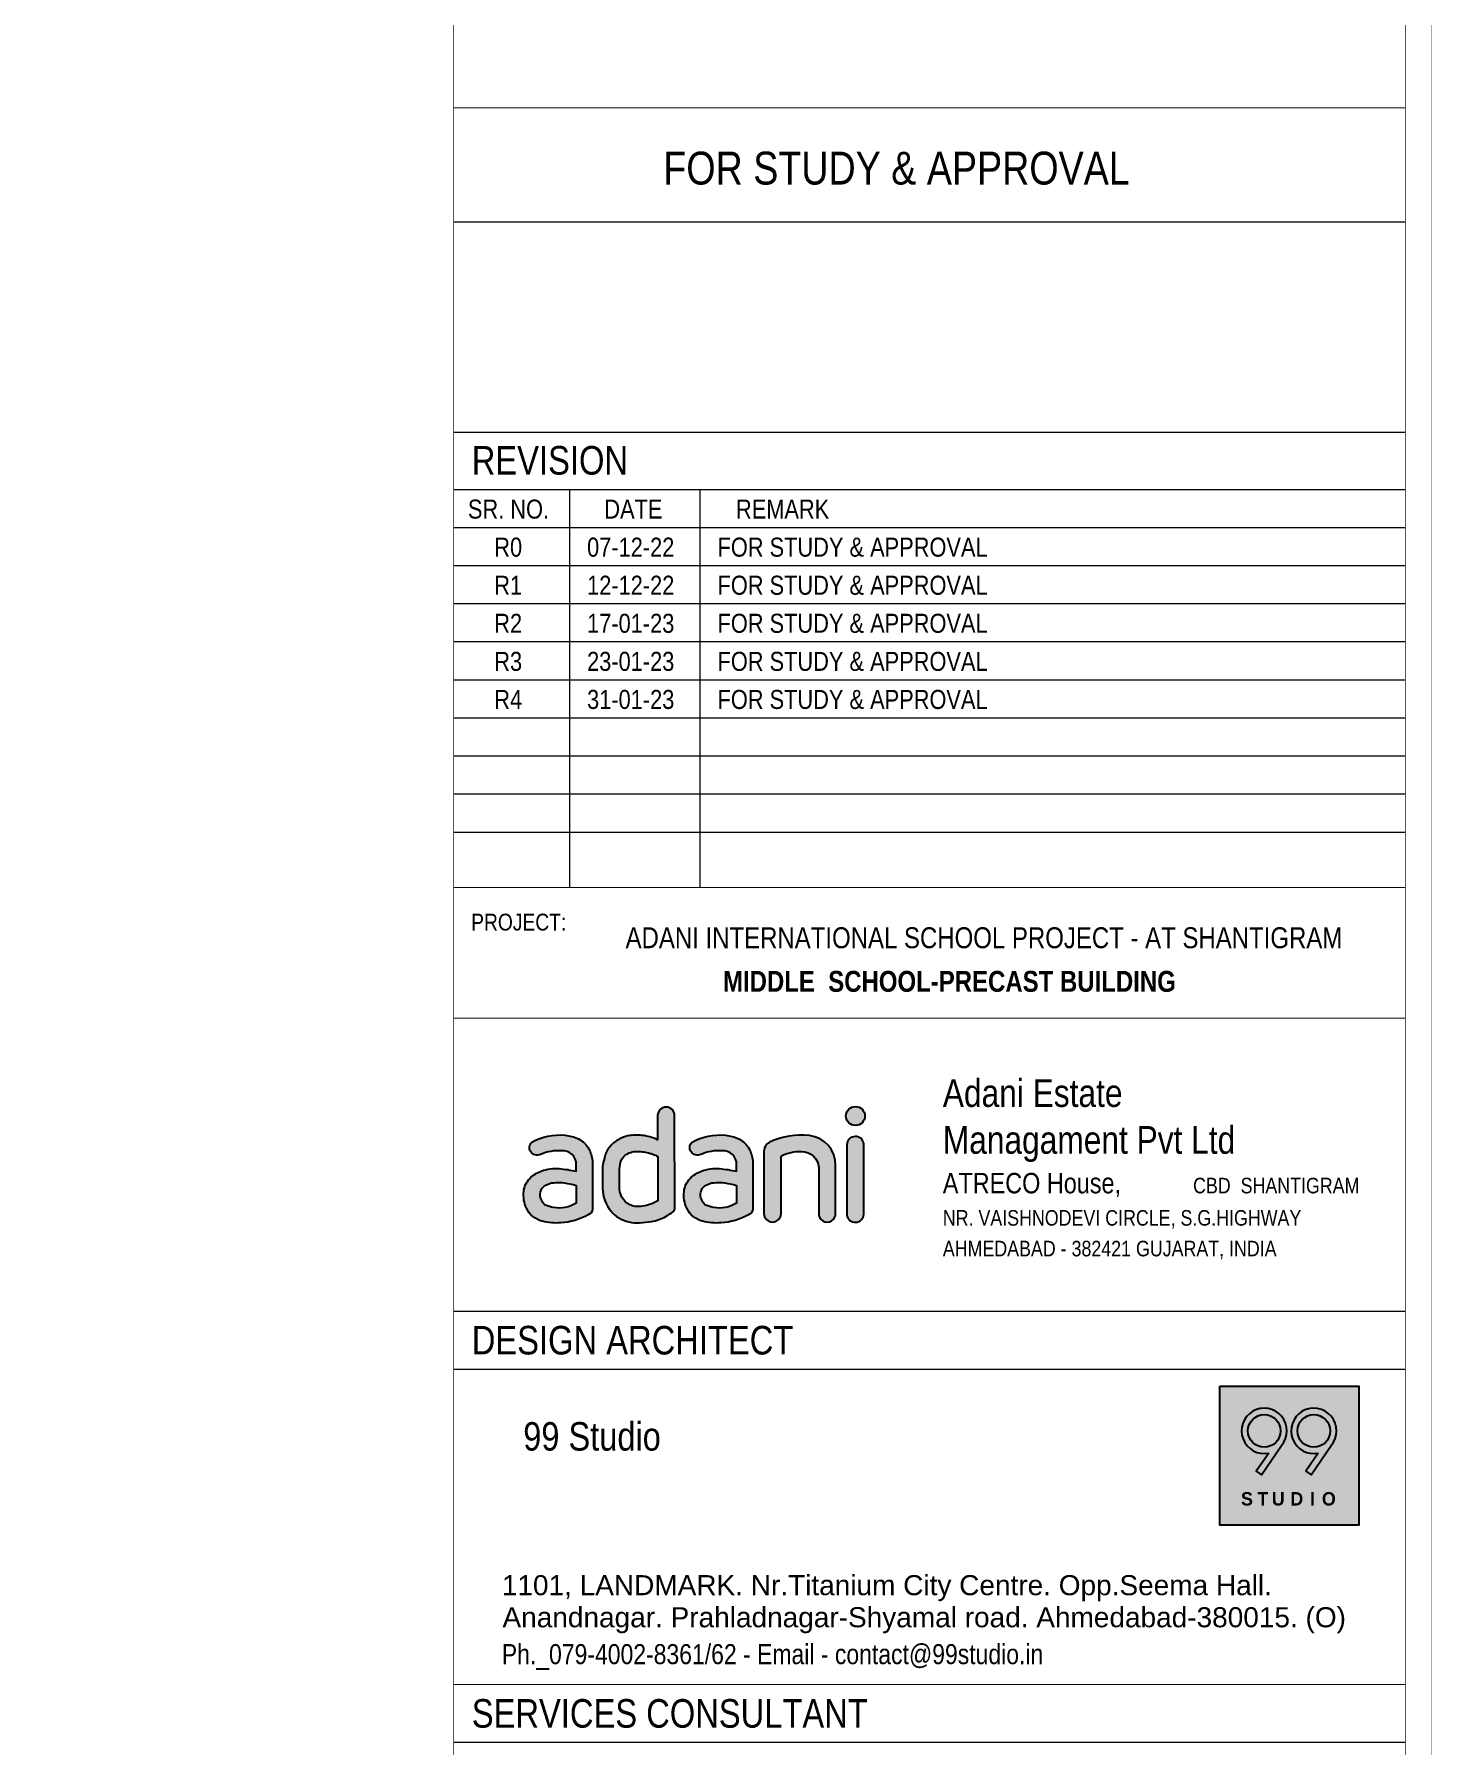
# Model space of a CAD drawing. Header units: millimetres. Extents: x 1112055 to 3390982, y -148532 to 766891.
# Drawn here: x 3062056 to 3082005, y 325783 to 350208 of the extents above; entities that cross this region are included whole.
import ezdxf
from ezdxf.enums import TextEntityAlignment as Align

# ---------------------------------------------------------------- set-up
doc = ezdxf.new("R2010")
doc.units = ezdxf.units.MM
for name, color, linetype, lineweight in [('B TITLE BLOCK', 250, 'Continuous', 0), ('P_TITLE BLOCK TEXT', 7, 'Continuous', 9), ('TB IL', 7, 'Continuous', 9), ('tb text', 7, 'Continuous', 13)]:
    doc.layers.add(name, color=color, linetype=linetype, lineweight=lineweight)
for name, color, linetype in [('FORMAT TEXT', 7, 'Continuous'), ('Logo Color', 251, 'Continuous'), ('Logo Font', 255, 'Continuous'), ('Logo Line', 251, 'Continuous')]:
    doc.layers.add(name, color=color, linetype=linetype)
doc.styles.add('A', font='GOTHICB.TTF')
doc.styles.add('SWINC', font='swissc.ttf')

# ---------------------------------------------------------------- blocks, each defined once
blk = doc.blocks.new('A$C448A1362')
h = blk.add_hatch(color=144)
h.set_gradient(color1=(0, 128, 167), color2=(196, 60, 91), rotation=5, tint=1)
edge = h.paths.add_edge_path()
edge.add_arc((14.81933344435538, -0.6985207138125133), 0.7431945778757773, 0, 360)
edge = h.paths.add_edge_path()
edge.add_line((14.15277161007043, -2.943220954840626), (14.15074250250791, -8.452755263949484))
edge.add_arc((14.81271016430946, -8.345192536199875), 0.6706496295921845, 189.2292944955668, 356.1382558233712)
edge.add_line((15.48183706351529, -8.390360206402192), (15.48183706351529, -2.906189741824846))
edge.add_arc((14.81858030050353, -2.970500210281671), 0.6663672936405483, 5.538180628108128, 177.6538117834876)
edge = h.paths.add_edge_path()
edge.add_line((7.658612856253058, -3.439845030765127), (7.658612856253058, -8.334052471542009))
edge.add_arc((8.327457436545956, -8.32652838341778), 0.668886899624382, 180.6445149192386, 359.3554850807614)
edge.add_line((8.996302016838627, -8.334052471542464), (8.996302016838627, -3.840593774361196))
edge.add_arc((10.43994891255898, -6.488699477092041), 3.016053741622978, 86.78809535472402, 118.5975448000749, ccw=False)
edge.add_arc((10.61373491564996, -4.807273183709412), 1.329898324167716, 3.2061460087869023, 90.20678352166891, ccw=False)
edge.add_line((11.94155164382369, -4.732893824975463), (11.94155164382369, -8.320863272386077))
edge.add_arc((12.60398342205281, -8.339524168990692), 0.6626945675571669, 178.3863879075979, 362.4913548570173)
edge.add_line((13.26605160525287, -8.310717734573473), (13.26605160525287, -4.586290803584006))
edge.add_arc((10.97818174704571, -4.509470264667243), 2.28915920881283, 358.0768837756475, 443.9565772997473)
edge.add_arc((10.59401221925009, -8.138142946765356), 5.938111340575273, 83.95657729974697, 114.9107743569737)
edge.add_arc((8.408866964090748, -3.432967517766201), 0.7502856299517944, 114.9107743569736, 180.5252106281581)
edge = h.paths.add_edge_path(flags=16)
edge.add_line((5.507758839991311, -6.128919827983509), (5.507758839991311, -7.509220247381791))
edge.add_arc((4.146227910375046, -5.350103415743206), 2.552557925878734, 260.598114554046, 302.23537625721383, ccw=False)
edge.add_arc((4.087928553207348, -5.702189379883976), 2.195677916363923, 243.4590382901451, 260.5981145540465, ccw=False)
edge.add_arc((3.365096810479827, -7.149373683017757), 0.5780165996690875, 209.8633087811852, 243.4590382901451, ccw=False)
edge.add_arc((4.137351262187394, -6.705965495283408), 1.468515201089699, 195.2092911337714, 209.8633087811827, ccw=False)
edge.add_arc((3.574157333157927, -6.859079973122107), 0.8848788031333445, 166.7985330258342, 195.2092911337714, ccw=False)
edge.add_arc((3.587606153449087, -6.862234728725753), 0.8986926820288219, 147.3576210444231, 166.798533025833, ccw=False)
edge.add_arc((3.389644337597701, -6.73542645901648), 0.6635986204241061, 120.63220694506651, 147.3576210444251, ccw=False)
edge.add_arc((4.530526850433716, -8.662080861807453), 2.902707839709622, 112.49789540908989, 120.632206945066, ccw=False)
edge.add_arc((3.650891727382941, -6.538233166334294), 0.6039066340219512, 97.65291712801451, 112.49789540909, ccw=False)
edge.add_arc((4.113118942007532, -9.978226818855319), 4.074815783988947, 87.68643739568421, 97.65291712801928, ccw=False)
edge.add_arc((4.113118942007304, -9.978226818858502), 4.074815783992284, 79.75290279672708, 87.68643739568432, ccw=False)
edge.add_arc((3.750854027135574, -11.98215784152194), 6.111228171535338, 73.29237366723208, 79.75290279672572, ccw=False)
edge = h.paths.add_edge_path()
edge.add_line((6.790154819498412, -4.403163846067628), (6.789647542607781, -8.021569906915602))
edge.add_arc((6.267806578629234, -7.927663462294049), 0.530222983307471, 290.01279134982053, 349.79867748199996, ccw=False)
edge.add_arc((3.985686338293817, -4.071748072450418), 5.002758515494103, 273.6188457994145, 299.5013455248223, ccw=False)
edge.add_arc((4.003606063649386, -4.355086746707229), 4.718853741165793, 255.66704751986748, 273.6188457994148, ccw=False)
edge.add_arc((3.293400358615145, -7.134654667361929), 1.849988117091353, 205.0891047683781, 255.66704751986708, ccw=False)
edge.add_arc((3.859586546516539, -6.869564954474072), 2.475159577771575, 173.9289781433874, 205.0891047683788, ccw=False)
edge.add_arc((3.123595983136966, -6.791286721989991), 1.735017975735576, 136.2598033714836, 173.9289781433874, ccw=False)
edge.add_arc((3.557998223588356, -7.206993982662198), 2.336281506215076, 109.5799741139754, 136.2598033714825, ccw=False)
edge.add_arc((3.91599006055776, -8.213464895504103), 3.404523919590422, 85.56592316711209, 109.5799741139746, ccw=False)
edge.add_arc((3.508382811704678, -13.46992161850562), 8.67676072668705, 76.65013801281992, 85.56592316711192, ccw=False)
edge.add_line((5.511817055116353, -5.027621698430494), (5.511817055116353, -4.501575562849439))
edge.add_arc((4.472484140997949, -4.465110926590796), 1.039972391973434, 357.9906215679799, 455.6588950534437)
edge.add_arc((4.086198299446323, -6.903609543656557), 3.484972647131051, 85.32993988743719, 113.1845555418632)
edge.add_arc((2.444315375492806, -3.165488927077377), 0.5988448662169389, 133.8620426340904, 296.78541516636506, ccw=False)
edge.add_arc((4.224328531941637, -6.831218957114515), 4.648377712036712, 84.78407122185848, 118.17724551367121, ccw=False)
edge.add_arc((4.305412553357883, -5.453939858085732), 3.269732674621548, 65.0770173786932, 84.00498154086301, ccw=False)
edge.add_arc((5.011671825826625, -3.985957337240734), 1.640984457002071, 25.615854055559396, 65.8410484831349, ccw=False)
edge.add_arc((4.440738750321316, -4.424729147798871), 2.350214712372408, 6.139679798615873, 29.24615656970508, ccw=False)
edge.add_line((6.777472897232656, -4.173367414613267), (6.790154819498412, -4.403163846067628))
edge = h.paths.add_edge_path()
edge.add_line((-0.6647863651678563, -0.6543876243279101), (-0.6647863651678563, -2.554646856619684))
edge.add_arc((-2.400736746012171, -6.432294233545463), 4.248490661933166, 65.88282809930101, 83.13487306898243)
edge.add_arc((-2.306256045762893, -5.647543298269056), 3.458072650285579, 83.13487306898298, 101.7924313308425)
edge.add_arc((-2.511163092840661, -4.666060909044745), 2.455428855959866, 101.7924313308415, 118.2655509453169)
edge.add_arc((-2.511163092840889, -4.66606090904429), 2.455428855959293, 118.2655509453176, 138.2614549608422)
edge.add_arc((-2.762000777547655, -4.442269798546704), 2.119271147127837, 138.261454960843, 163.1198987464418)
edge.add_arc((1.435355871833508, -5.715932123283665), 6.505615702627138, 163.1198987464423, 169.3828484008401)
edge.add_arc((-3.19076537750334, -4.848743643640091), 1.798916894248737, 169.3828484008401, 182.2402990978122)
edge.add_line((-4.988307303988677, -4.919064443836078), (-4.988307303988677, -6.369876351031735))
edge.add_arc((-2.069278757865959, -6.282007161035608), 2.9203507747582, 181.7242085214847, 219.8409375234252)
edge.add_arc((-2.492418944295423, -6.635066779090948), 2.369262114674396, 219.8409375234248, 238.8760015993548)
edge.add_arc((-2.291705121782343, -6.30265454861069), 2.757571179106963, 238.8760015993553, 256.8052270138245)
edge.add_arc((-2.291705121782343, -6.30265454861069), 2.757571179106969, 256.8052270138248, 274.3139534058478)
edge.add_arc((-3.081769659276461, 4.170752759902143), 13.2607355891034, 274.3139534058478, 278.35095906789)
edge.add_arc((-1.635209111257609, -5.683693761481891), 3.30068269457009, 278.3509590678898, 299.1663416277946)
edge.add_arc((-2.948734989847708, -3.330170478050832), 5.995941880507485, 299.166341627795, 305.5628000104232)
edge.add_arc((0.2806405914250263, -7.913759985370007), 0.3910279286526687, 311.2521827326039, 366.890062656182)
edge.add_line((0.6688445802926708, -7.866850455274061), (0.6647863651676289, -0.6543876243279101))
edge.add_arc((-2.273736754432321e-13, -0.6648689873070452), 0.6648689873071513, 0.9032798203518209, 179.0967201796482)
edge = h.paths.add_edge_path(flags=16)
edge.add_line((-0.6566699349179999, -3.865957618892708), (-0.6566699349179999, -7.331673335662117))
edge.add_arc((-2.177874036258572, -4.976513678812125), 2.803718767492351, 273.8152628129169, 302.8585285343123, ccw=False)
edge.add_arc((-2.222214389678811, -6.391559054528216), 1.40160951483312, 207.7678228712067, 279.4820398668521, ccw=False)
edge.add_arc((-1.983284873086404, -6.265757242648078), 1.671634346601225, 177.0124350050554, 207.7678228712068, ccw=False)
edge.add_line((-3.652647250965629, -6.178632963264818), (-3.652647250965629, -4.830798264866871))
edge.add_arc((-1.238173986717811, -5.021393273126478), 2.42198422805385, 159.7603310861371, 175.4865139123886, ccw=False)
edge.add_arc((-2.68210193758614, -4.488995900572945), 0.8830316980514378, 128.3998146419164, 159.7603310861371, ccw=False)
edge.add_arc((-2.214624559589311, -5.078809482746465), 1.635637279119564, 114.37650926095529, 128.3998146419147, ccw=False)
edge.add_arc((-2.394140627233583, -4.682636839643919), 1.200690406863742, 90.11877477638052, 114.3765092609566, ccw=False)
edge.add_arc((-2.371279833046856, -15.71044246335828), 12.22851972592457, 87.66288555333898, 90.11877477638222, ccw=False)
edge.add_arc((-1.946071046559382, -5.291973032022042), 1.801376886018847, 71.99206667147678, 87.66288555333881, ccw=False)
edge.add_arc((-6.364710685310456, -19.83489248203136), 17.00044722771216, 71.72441422244219, 72.98208476505982, ccw=False)
edge.add_arc((-1.948515104208809, -6.169105727444958), 2.640711107135314, 60.711755299823324, 69.72818362236211, ccw=False)
edge = h.paths.add_edge_path(flags=16)
edge.add_line((-7.044807818593881, -6.128919827983509), (-7.044807818593881, -7.509220247381791))
edge.add_arc((-8.406338748210146, -5.350103415743206), 2.552557925878734, 260.598114554046, 302.23537625721383, ccw=False)
edge.add_arc((-8.464638105377844, -5.702189379883976), 2.195677916363924, 243.4590382901451, 260.5981145540465, ccw=False)
edge.add_arc((-9.187469848105366, -7.149373683017757), 0.5780165996690874, 209.8633087811852, 243.4590382901451, ccw=False)
edge.add_arc((-8.41521539639757, -6.705965495283408), 1.468515201089699, 195.2092911337714, 209.8633087811827, ccw=False)
edge.add_arc((-8.978409325427265, -6.859079973122107), 0.8848788031333437, 166.7985330258342, 195.2092911337714, ccw=False)
edge.add_arc((-8.964960505136105, -6.862234728725753), 0.8986926820288219, 147.3576210444231, 166.798533025833, ccw=False)
edge.add_arc((-9.162922320987263, -6.73542645901648), 0.6635986204241063, 120.63220694506651, 147.3576210444251, ccw=False)
edge.add_arc((-8.022039808151249, -8.662080861807453), 2.902707839709622, 112.49789540908989, 120.632206945066, ccw=False)
edge.add_arc((-8.901674931202251, -6.538233166334294), 0.6039066340219509, 97.65291712801428, 112.49789540908989, ccw=False)
edge.add_arc((-8.43944771657766, -9.978226818855319), 4.074815783988947, 87.68643739568421, 97.65291712801928, ccw=False)
edge.add_arc((-8.439447716577888, -9.978226818858502), 4.074815783992284, 79.75290279672708, 87.68643739568432, ccw=False)
edge.add_arc((-8.801712631449618, -11.98215784152194), 6.111228171535338, 73.29237366723208, 79.75290279672572, ccw=False)
edge = h.paths.add_edge_path()
edge.add_line((-5.762411839086781, -4.403163846067628), (-5.762919115977411, -8.021569906915602))
edge.add_arc((-6.284760079955959, -7.927663462294049), 0.5302229833074719, 290.01279134982065, 349.798677482, ccw=False)
edge.add_arc((-8.566880320291148, -4.071748072450418), 5.002758515494103, 273.6188457994145, 299.5013455248223, ccw=False)
edge.add_arc((-8.548960594935807, -4.355086746707229), 4.718853741165793, 255.66704751986748, 273.6188457994148, ccw=False)
edge.add_arc((-9.259166299970047, -7.134654667361929), 1.849988117091353, 205.0891047683781, 255.66704751986708, ccw=False)
edge.add_arc((-8.692980112068653, -6.869564954474072), 2.475159577771575, 173.9289781433874, 205.0891047683788, ccw=False)
edge.add_arc((-9.428970675448227, -6.791286721989991), 1.735017975735576, 136.2598033714836, 173.9289781433874, ccw=False)
edge.add_arc((-8.994568434996836, -7.206993982662198), 2.336281506215077, 109.5799741139754, 136.2598033714825, ccw=False)
edge.add_arc((-8.636576598027432, -8.213464895504103), 3.404523919590422, 85.56592316711209, 109.5799741139746, ccw=False)
edge.add_arc((-9.044183846880514, -13.46992161850562), 8.67676072668705, 76.65013801281992, 85.56592316711192, ccw=False)
edge.add_line((-7.040749603468839, -5.027621698430494), (-7.040749603468839, -4.501575562849439))
edge.add_arc((-8.080082517587016, -4.465110926590796), 1.039972391973435, 357.9906215679799, 455.6588950534437)
edge.add_arc((-8.466368359138869, -6.903609543656557), 3.484972647131051, 85.32993988743719, 113.1845555418632)
edge.add_arc((-10.10825128309239, -3.165488927077377), 0.5988448662169391, 133.8620426340904, 296.7854151663651, ccw=False)
edge.add_arc((-8.328238126643555, -6.831218957114515), 4.648377712036713, 84.78407122185848, 118.17724551367121, ccw=False)
edge.add_arc((-8.24715410522731, -5.453939858085732), 3.269732674621548, 65.0770173786932, 84.00498154086301, ccw=False)
edge.add_arc((-7.540894832758568, -3.985957337240734), 1.640984457002071, 25.615854055559396, 65.8410484831349, ccw=False)
edge.add_arc((-8.111827908263876, -4.424729147798871), 2.350214712372407, 6.139679798615873, 29.24615656970508, ccw=False)
edge.add_line((-5.775093761352537, -4.173367414613267), (-5.762411839086781, -4.403163846067628))
at = {"layer": 'Defpoints'}
for points in [[(-0.6647863651678563, -0.6543876243279101), (-0.6647863651678563, -2.554646856619684, 0.07541875449206863), (-1.892903717377976, -2.214264063008386, 0.08158927728195095), (-3.012971091884083, -2.262455367618031, 0.07200158244177832), (-3.673952880372099, -2.503411890666257, 0.08747065465243846), (-4.343380748454138, -3.031402128400487, 0.1088927901249689), (-4.789962039753391, -3.826897298314407, 0.02733407760724219), (-4.95888524433235, -4.517301146458749, 0.05616014285171117), (-4.988307303988677, -4.919064443836078), (-4.988307303988677, -6.369876351031735, 0.1678662430565968), (-4.311599931891351, -8.152954621588151, 0.08324764646749883), (-3.717071416075441, -8.663275173559896, 0.07839098920922768), (-2.921153974680465, -8.987425106671026, 0.07654520455502953), (-2.084276282893143, -9.052413098854458, 0.01761658224182823), (-1.155830395295652, -8.949379339873985, 0.09107480465804352), (-0.02663203675820114, -8.565878010559345, 0.02791706392525837), (0.5384744194011546, -8.207740525776217, 0.2476503926846541), (0.6688445802926708, -7.866850455274061), (0.6647863651676289, -0.6543876243279101, 0.9843577705796193), (-0.6647863651678563, -0.6543876243279101, -0.9843577705796193)], [(7.658612856253058, -3.439845030765127), (7.658612856253058, -8.334052471542464, 0.9888138903809678), (8.996302016838627, -8.334052471542464), (8.996302016838627, -3.840593774361196, -0.1396930776755655), (10.60893525214442, -3.477383520671765, -0.3989627704076013), (11.94155164382369, -4.732893824975463), (11.94155164382369, -8.320863272386077, 1.036479897949533), (13.26605160525287, -8.310717734573473), (13.26605160525287, -4.586290803584006, 0.3933042129500563), (11.21918935156964, -2.233033307961932, 0.1358904779811795), (8.092841874630494, -2.752484843964567, 0.2943844530381903), (7.658612856253058, -3.439845030765127, 4.248669503008863)], [(14.15277161007043, -2.943220954840626), (14.15074250250791, -8.452755263949484, 0.891820705005876), (15.48183706351529, -8.390360206402192), (15.48183706351529, -2.906189741824846, 0.933458803029733), (14.15277161007043, -2.943220954840626, 1.924318933905837)], [(-0.6566699349179999, -3.865957618892708), (-0.6566699349179999, -7.331673335661662, -0.1274079101730488), (-1.99131543415956, -7.77401878428941, -0.3235416448118485), (-3.462418416980199, -7.044554615566767, -0.1350070942812793), (-3.652647250965629, -6.178632963264818), (-3.652647250965629, -4.830798264866871, -0.06872631680704114), (-3.510609721589844, -4.183512952425872, -0.1376965565907644), (-3.230592877963318, -3.79696796176745, -0.06126469009804751), (-2.889702807461617, -3.588984436609962, -0.10624137210056), (-2.396629669771301, -3.48194901268721, -0.01071624843410108), (-1.872612641752767, -3.492094550499814, -0.06848360903983725), (-1.389177764984424, -3.578838898797358, -0.005487678053938331), (-1.033576664654447, -3.691961645407218, -0.03936189994623337), (-0.6566699349179999, -3.865957618892708, 1.356783517631229)], [(-7.044807818593881, -6.128919827983509), (-7.044807818593881, -7.509220247381791, -0.1837024111024695), (-8.82332059713508, -7.86837228594618, -0.07492305019557059), (-9.445749341935425, -7.666476083476255, -0.1476481128128201), (-9.688734972545944, -7.437186928912297, -0.06402749356167123), (-9.83229433259362, -7.091224089504294, -0.1246042540064638), (-9.839903485953073, -6.656995071127085, -0.08503102905075369), (-9.72170797043691, -6.377485504390961, -0.1171430805373001), (-9.501042523013666, -6.164429210327171, -0.03550754085689274), (-9.132759500417933, -5.980287699029532, -0.06486417715555219), (-8.982098263901435, -5.939705547779113, -0.04351440527225555), (-8.274954278366295, -5.906732549888375, -0.03463040874682313), (-7.714563698912571, -5.96840552179242, -0.02819684536750116), (-7.044807818593881, -6.128919827983509, 0.4870208130656629)], [(5.507758839991311, -6.128919827983509), (5.507758839991311, -7.509220247381791, -0.1837024111024695), (3.729246061450112, -7.86837228594618, -0.07492305019557059), (3.106817316649767, -7.666476083476255, -0.1476481128128201), (2.86383168603902, -7.437186928912297, -0.06402749356167123), (2.720272325991345, -7.091224089504294, -0.1246042540064638), (2.712663172632119, -6.656995071127085, -0.08503102905075369), (2.830858688148282, -6.377485504390961, -0.1171430805373001), (3.051524135571299, -6.164429210327171, -0.03550754085689274), (3.419807158167259, -5.980287699029532, -0.06486417715555219), (3.57046839468353, -5.939705547779113, -0.04351440527225555), (4.277612380218898, -5.906732549888375, -0.03463040874682313), (4.838002959672622, -5.96840552179242, -0.02819684536750116), (5.507758839991311, -6.128919827983509, 0.4870208130656629)]]:
    blk.add_lwpolyline(points, format="xyb", dxfattribs=at)
for points in [[(-5.762411839086781, -4.403163846067628), (-5.762919115977411, -8.021569906915602, -0.2669481187597852), (-6.103301909588708, -8.425869588745854, -0.1134162915094906), (-8.2511122645069, -9.064531194046367, -0.07849008793115403), (-9.717142478421238, -8.927059156686255, -0.2243418394939228), (-10.9346070159279, -7.919099975008749, -0.1368057198153948), (-11.15425790956988, -6.607789212736179, -0.1658590459996468), (-10.68249040128603, -5.591713600808589, -0.1169414544130342), (-9.777508428406009, -5.005808792133166, -0.1051662217590635), (-8.373365995148106, -4.819130896382148, -0.03892208847284846), (-7.040749603468839, -5.027621698430494), (-7.040749603468839, -4.501575562849439, 0.4539793650940807), (-8.182629884272046, -3.43020676984338, 0.1221406884645016), (-9.838381655281182, -3.700078075657302, -0.8610727055752213), (-10.52320545762882, -2.733715599011475, -0.1467451494329428), (-7.905656701989301, -2.20208941763326, -0.08277711465856903), (-6.869290014436729, -2.488700860838208, -0.1773403027500228), (-6.061197927666626, -3.276501871983101, -0.1011640304320547), (-5.775093761352537, -4.173367414613267)], [(6.790154819498412, -4.403163846067628), (6.789647542607781, -8.021569906915602, -0.2669481187597852), (6.449264748996484, -8.425869588745854, -0.1134162915094906), (4.301454394078291, -9.064531194046367, -0.07849008793115403), (2.835424180163955, -8.927059156686255, -0.2243418394939228), (1.617959642657297, -7.919099975008749, -0.1368057198153948), (1.398308749015314, -6.607789212736179, -0.1658590459996468), (1.870076257299161, -5.591713600808589, -0.1169414544130342), (2.775058230179184, -5.005808792133166, -0.1051662217590635), (4.179200663437086, -4.819130896382148, -0.03892208847284846), (5.511817055116353, -5.027621698430494), (5.511817055116353, -4.501575562849439, 0.4539793650940807), (4.369936774313146, -3.43020676984338, 0.1221406884645016), (2.71418500330401, -3.700078075657302, -0.8610727055752213), (2.029361200956373, -2.733715599011475, -0.1467451494329428), (4.646909956595891, -2.20208941763326, -0.08277711465856903), (5.683276644148464, -2.488700860838208, -0.1773403027500228), (6.491368730918566, -3.276501871983101, -0.1011640304320547), (6.777472897232656, -4.173367414613267)]]:
    blk.add_lwpolyline(points, format="xyb", close=True, dxfattribs=at)
blk.add_circle((14.81933344435538, -0.6985207138125133), 0.7431945778757773, dxfattribs=at)
blk = doc.blocks.new('Z$W@#6E2766C7')
at = {"layer": 'Logo Font', "style": 'A'}
for s, p in [('S', (0.477201075365187, 0.4427458525618988)), ('T', (0.8451072909420388, 0.4427458525618988)), ('U', (1.170529324572427, 0.4427458525618988)), ('D', (1.588321054015565, 0.4427458525618988)), ('I', (2.031184820887617, 0.4427458525618988)), ('O', (2.298338986166228, 0.4427458525618988))]:
    blk.add_text(s, height=0.30118144, dxfattribs=at).set_placement(p)
blk = doc.blocks.new('A$C9f46f36f')
at = {"layer": 'Logo Color'}
h = blk.add_hatch(color=22, dxfattribs=at)
edge = h.paths.add_edge_path(flags=0)
edge.add_arc((-2651.583773184335, -1156.24687560508), 307.1893068638838, 180, 360, ccw=False)
edge.add_arc((-2651.583773184335, -1156.24687560508), 307.1893068638838, 0, 180, ccw=False)
edge = h.paths.add_edge_path(flags=16)
edge.add_line((-2568.222982186591, -1574.687979126815), (-2800.432897544233, -1914.725855800236))
edge.add_line((-2800.432897541439, -1914.725855799858), (-2701.769266437739, -1982.102683498029))
edge.add_line((-2701.769266444957, -1982.102683492471), (-2326.533018882386, -1432.623404472455))
edge.add_arc((-2651.583773184335, -1156.24687560508), 426.6637769954773, 319.6269312612779, 641.266816491063)
edge = h.paths.add_edge_path(flags=0)
edge.add_arc((-1719.777309257304, -1156.24687560508), 307.1893068638838, 180, 360, ccw=False)
edge.add_arc((-1719.777309257304, -1156.24687560508), 307.1893068638838, 0, 180, ccw=False)
edge = h.paths.add_edge_path(flags=16)
edge.add_line((-1636.416518274462, -1574.687979126815), (-1868.626433632104, -1914.725855800236))
edge.add_line((-1868.62643362931, -1914.725855799858), (-1769.96280252561, -1982.102683498029))
edge.add_line((-1769.962802517926, -1982.102683492471), (-1394.726554955356, -1432.623404472455))
edge.add_arc((-1719.777309257304, -1156.24687560508), 426.6637769954765, 319.6269312612779, 641.2668164910631)
h.paths.add_polyline_path([(-3486.935391280567, -317.6303075854667), (-876.5585415994283, -317.6303075854667), (-876.5585415994283, -2928.007157264743), (-3486.935391280567, -2928.007157264743)])
at = {"layer": 'Logo Font'}
h = blk.add_hatch(color=256, dxfattribs=at)
edge = h.paths.add_edge_path(flags=16)
edge.add_arc((-2651.583773184335, -1156.246875599492), 307.1893068638814, 180, 360, ccw=False)
edge.add_arc((-2651.583773184335, -1156.246875599492), 307.1893068638814, 0, 180, ccw=False)
edge = h.paths.add_edge_path()
edge.add_line((-2568.222982186591, -1574.687979126815), (-2800.432897544233, -1914.725855800236))
edge.add_line((-2800.432897541439, -1914.725855799858), (-2701.769266437739, -1982.102683498029))
edge.add_line((-2701.769266444957, -1982.102683499921), (-2326.533018882386, -1432.623404479906))
edge.add_arc((-2651.583773184335, -1156.246875599492), 426.6637769954742, 319.6269312612787, 641.2668164910637)
h = blk.add_hatch(color=256, dxfattribs=at)
edge = h.paths.add_edge_path()
edge.add_line((-1636.416518274462, -1574.687979126815), (-1868.626433632337, -1914.725855800236))
edge.add_line((-1868.62643362931, -1914.725855799858), (-1769.96280252561, -1982.102683498029))
edge.add_line((-1769.962802517926, -1982.102683499921), (-1394.726554955356, -1432.623404479906))
edge.add_arc((-1719.777309257304, -1156.246875599492), 426.6637769954735, 319.6269312612787, 641.2668164910638)
edge = h.paths.add_edge_path(flags=16)
edge.add_arc((-1719.777309257304, -1156.246875599492), 307.1893068638814, 180, 360, ccw=False)
edge.add_arc((-1719.777309257304, -1156.246875599492), 307.1893068638814, 0, 180, ccw=False)
for points in [[(-2568.222982186591, -1574.687979126815), (-2800.432897541439, -1914.725855799858), (-2701.769266444957, -1982.102683499921), (-2326.533018845832, -1432.62340447912, 5.918618956459519)], [(-2344.394466344034, -1156.246875599492, -1), (-2958.77308008424, -1156.246875599492, -1)], [(-1636.416518274462, -1574.687979126815), (-1868.62643362931, -1914.725855799858), (-1769.962802517926, -1982.102683499921), (-1394.726554933703, -1432.62340447912, 5.918618956459519)], [(-1412.5880023723, -1156.246875599492, -1), (-2026.966616097605, -1156.246875599492, -1)]]:
    blk.add_lwpolyline(points, format="xyb", close=True, dxfattribs=at)
at = {"layer": 'Logo Line'}
blk.add_lwpolyline([(-3486.935391280567, -317.6303075854667), (-876.5585415994283, -317.6303075854667), (-876.5585415994283, -2928.007157264743), (-3486.935391280567, -2928.007157264743)], close=True, dxfattribs=at)
at = {"layer": 'Logo Font', "xscale": 834.901957593243, "yscale": 834.901957593243, "zscale": 834.901957593243}
blk.add_blockref('Z$W@#6E2766C7', (-3486.935391280567, -2928.007157264743), dxfattribs=at)

msp = doc.modelspace()

# ---------------------------------------------------------------- linework, layer by layer
at = {"layer": 'B TITLE BLOCK', "color": 250, "lineweight": 0}
for p, q in [((3081626.713539361, 347526.92743862), (3068044.370635276, 347526.92743862)), ((3081626.713539361, 344523.0634850848), (3068044.370635276, 344523.0634850848)), ((3081626.713539361, 343708.1229108407), (3068044.370635276, 343708.1229108407)), ((3069696.498576882, 343708.1229108407), (3069696.498576882, 338031.9617733129)), ((3071558.354806236, 343708.1229108407), (3071558.354806236, 338031.9617733129)), ((3081626.713539361, 343164.8291946778), (3068044.370635276, 343164.8291946778)), ((3081626.713539361, 342621.5354785151), (3068044.370635276, 342621.5354785151)), ((3081626.713539361, 342078.241762352), (3068044.370635276, 342078.241762352)), ((3081626.713539361, 341534.9480461896), (3068044.370635276, 341534.9480461896)), ((3081626.713539361, 340991.6543300263), (3068044.370635276, 340991.6543300263)), ((3081626.713539361, 340448.3606138633), (3068044.370635276, 340448.3606138633)), ((3081626.713539361, 339905.0668977006), (3068044.370635276, 339905.0668977006)), ((3081626.713539361, 339361.7731815379), (3068044.370635276, 339361.7731815379)), ((3081626.713539361, 338818.479465375), (3068044.370635276, 338818.479465375)), ((3068044.370635274, 331983.5633040912), (3081626.713539361, 331983.5633040912)), ((3081626.713539361, 331154.7943159135), (3068044.370635276, 331154.7943159135)), ((3081626.713539361, 325828.8398438862), (3068044.370635276, 325828.8398438862))]:
    msp.add_line(p, q, dxfattribs=at)
at = {"layer": 'B TITLE BLOCK', "color": 1, "const_width": 8.389066461453254}
msp.add_lwpolyline([(2974602.935795619, 376187.4520394256), (2974602.935795619, 300377.4520394258), (3082000.435795619, 300377.4520394263), (3082000.435795619, 376187.4520394261)], close=True, dxfattribs=at)
at = {"layer": 'B TITLE BLOCK', "color": 250, "lineweight": 0}
for points, const_width in [([(2974976.658051876, 375813.7297831686), (2974976.658051876, 300751.1742956828), (3081626.713539362, 300751.1742956833), (3081626.713539362, 375813.7297831691)], 8.389066461453254), ([(3068044.370635276, 300751.174295683), (3081626.713539361, 300751.174295683), (3081626.713539362, 375813.7297831691), (3068044.370635277, 375813.7297831691)], 11.32523972296189), ([(3081626.713539361, 349156.8085871089), (3068044.370635276, 349156.8085871089), (3068044.370635276, 338031.9617733129), (3081626.713539361, 338031.9617733129)], 11.32523972296189), ([(3068044.370635274, 336167.468934785), (3081626.713539361, 336167.468934785), (3081626.713539361, 331983.5633040912), (3068044.370635274, 331983.5633040912)], 11.32523972296189), ([(3081626.713539361, 331983.5633040881), (3068044.370635276, 331983.5633040881), (3068044.370635276, 326657.6088320613), (3081626.713539361, 326657.6088320613)], 11.32523972296189), ([(3081626.713539361, 300751.174295683), (3068044.370635276, 300751.174295683), (3068044.370635276, 326657.6088320613), (3081626.713539361, 326657.6088320613)], 11.32523972296189)]:
    msp.add_lwpolyline(points, close=True, dxfattribs=dict(at, const_width=const_width))

# ---------------------------------------------------------------- block references
at = {"xscale": 0.759375, "yscale": 0.759375, "zscale": 0.759375}
msp.add_blockref('A$C9f46f36f', (3081626.713539361, 331154.7943159135), dxfattribs=at)
at = {"layer": 'TB IL', "xscale": 182.3031395557217, "yscale": 182.3031395557217, "zscale": 182.3031395557217}
msp.add_blockref('A$C448A1362', (3071076.008092329, 334897.585947335), dxfattribs=at)

# ---------------------------------------------------------------- texts
at = {"layer": 'FORMAT TEXT', "style": 'SWINC'}
for s, p in [('REVISION', (3068301.610839441, 343923.6276065689)), ('DESIGN ARCHITECT', (3068301.610839441, 331367.5840824604)), ('SERVICES CONSULTANT', (3068301.610839441, 326041.6296104331))]:
    msp.add_text(s, height=407.4702871224098, dxfattribs=at).set_placement(p)
at = {"layer": 'FORMAT TEXT', "lineweight": 15, "style": 'SWINC'}
for s, p in [('SR. NO.', (3068246.428798858, 343295.7739307026)), ('DATE', (3070193.66648197, 343295.7739307026)), ('REMARK', (3072072.903262291, 343295.7739307026))]:
    msp.add_text(s, height=271.6468580816065, dxfattribs=at).set_placement(p)
at = {"layer": 'FORMAT TEXT', "color": 252, "lineweight": 15, "style": 'SWINC'}
for s, p in [('R0', (3068622.727894971, 342752.4802145396)), ('07-12-22', (3069947.319048654, 342752.4802145396)), ('FOR STUDY & APPROVAL', (3071809.175278022, 342752.4802145396)), ('R1', (3068622.727894971, 342209.1864983769)), ('12-12-22', (3069947.319048654, 342209.1864983769)), ('FOR STUDY & APPROVAL', (3071809.175278022, 342209.1864983769)), ('R2', (3068622.727894971, 341665.8927822138)), ('17-01-23', (3069947.319048654, 341665.8927822138)), ('FOR STUDY & APPROVAL', (3071809.175278022, 341665.8927822138)), ('R3', (3068622.727894971, 341122.5990660514)), ('23-01-23', (3069947.319048654, 341122.5990660514)), ('FOR STUDY & APPROVAL', (3071809.175278022, 341122.5990660514)), ('R4', (3068622.727894971, 340579.3053498881)), ('31-01-23', (3069947.319048654, 340579.3053498881)), ('FOR STUDY & APPROVAL', (3071809.175278022, 340579.3053498881))]:
    msp.add_text(s, height=271.6468580816065, dxfattribs=at).set_placement(p)
at = {"layer": 'FORMAT TEXT', "lineweight": 0, "style": 'SWINC'}
msp.add_text('99 Studio', height=405.5551132360915, dxfattribs=at).set_placement((3069036.60462268, 329995.9419837584))
at = {"layer": 'P_TITLE BLOCK TEXT', "lineweight": 0, "char_height": 286.0684379987205, "attachment_point": 7, "style": 'SWINC'}
for s, insert in [('\\A1;{\\pql;\\fArial|b0|i0|c0|p34;1101, LANDMARK. Nr.Titanium City Centre. Opp.Seema Hall.}', (3068730.320573075, 327845.8335791788)), ('\\A1;{\\pql;\\fArial|b0|i0|c0|p34;Anandnagar. Prahladnagar-Shyamal road. Ahmedabad-380015. (O)}', (3068739.951728389, 327388.1790033943))]:
    msp.add_mtext(s, dxfattribs=dict(at, insert=insert))
at = {"layer": 'P_TITLE BLOCK TEXT', "lineweight": 0, "insert": (3068730.335158369, 326865.1502891492), "char_height": 286.0684379987205, "width": 8315.435455269893, "attachment_point": 7, "style": 'SWINC'}
msp.add_mtext('\\A1;\\pxql;Ph._079-4002-8361/62 - Email - contact@99studio.in   ', dxfattribs=at)
at = {"layer": 'tb text', "style": 'SWINC'}
msp.add_text('FOR STUDY & APPROVAL', height=469.1269753056039, dxfattribs=at).set_placement((3074364.398318798, 348297.606054232), align=Align.MIDDLE)
at = {"layer": 'tb text', "color": 7, "style": 'SWINC'}
msp.add_text('PROJECT:', height=239.670259472052, dxfattribs=at).set_placement((3068292.850968363, 337417.5696275702))
at = {"layer": 'tb text', "style": 'SWINC'}
for s, height, p in [('Adani Estate', 394.8665337280672, (3075025.30486598, 334900.1294866125)), ('Managament Pvt Ltd', 394.8665337280672, (3075025.30486598, 334231.8722217081)), ('ATRECO House,', 291.6839597995859, (3075025.30486598, 333666.797530733)), ('  CBD  SHANTIGRAM', 222.1115017081887, (3078456.063821718, 333666.7975307325)), ('NR. VAISHNODEVI CIRCLE, S.G.HIGHWAY', 222.1115017081887, (3075025.30486598, 333205.6894891579)), ('AHMEDABAD - 382421 GUJARAT, INDIA', 222.1115017081887, (3075025.30486598, 332767.7722669472))]:
    msp.add_text(s, height=height, dxfattribs=at).set_placement(p)
at = {"layer": 'tb text', "char_height": 298.8115438895713, "attachment_point": 1, "style": 'SWINC'}
for s, insert, width in [('ADANI INTERNATIONAL SCHOOL PROJECT - AT SHANTIGRAM', (3070496.842199564, 337463.7525059939), 19246.81417524022), ('{\\fSwis721 Cn BT|b1|i0|c0|p34;MIDDLE  SCHOOL-PRECAST BUILDING}', (3071887.213328704, 336841.3603992101), 6196.748997765829)]:
    msp.add_mtext(s, dxfattribs=dict(at, insert=insert, width=width))

doc.saveas('drawing.dxf')
